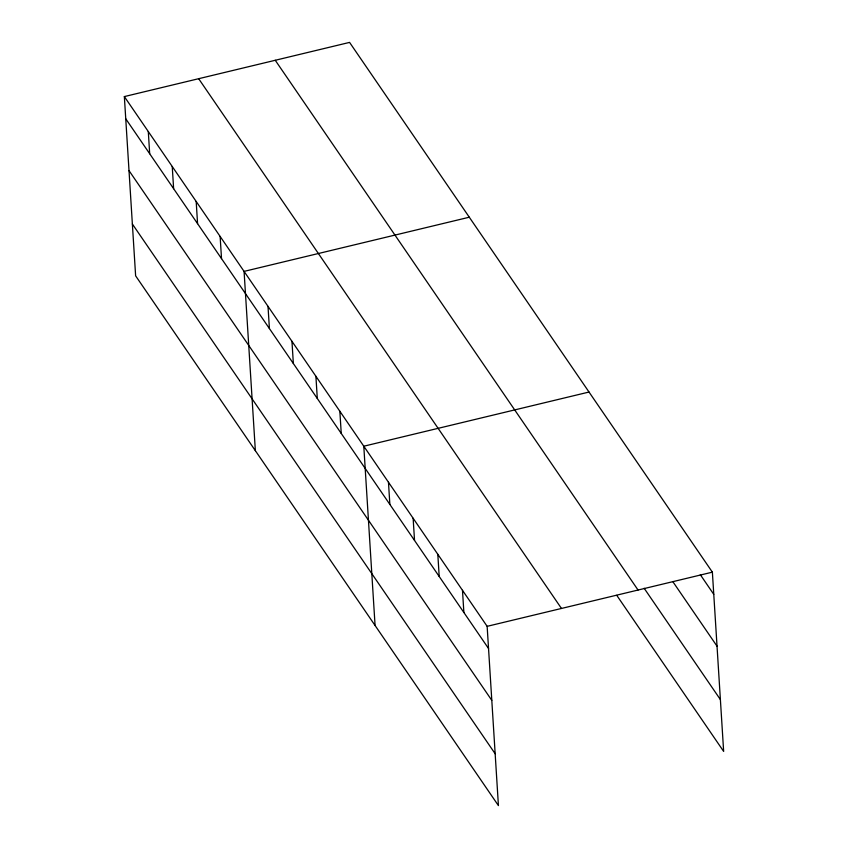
<?xml version="1.0" encoding="UTF-8"?>
<svg xmlns="http://www.w3.org/2000/svg" width="848" height="848" viewBox="0 0 848 848"><rect width="100%" height="100%" fill="white"/><g stroke="black" fill="none" stroke-linecap="round" stroke-linejoin="round"><path stroke-width="1.27" d="M124.349 96.577L487.144 626.333L498.423 805.6L135.627 275.844L124.349 96.577L349.577 42.4L712.373 572.156L723.651 751.423L616.75 595.328M469.294 217.215L244.076 271.392L255.354 450.659M589.021 392.041L363.792 446.218L375.07 625.485M487.144 626.333L712.373 572.156M700.321 574.7L713.772 594.353M672.93 581.781L717.037 646.187M644.141 588.247L720.397 699.589M275.25 60.282L638.046 590.028M198.665 78.694L561.471 608.451M125.737 118.773L488.543 648.529M129.002 170.607L491.808 700.363M132.362 224.01L495.168 753.766M462.478 590.303L463.877 612.5M437.812 554.285L439.2 576.481M413.135 518.255L414.534 540.452M388.469 482.236L389.857 504.433M339.847 411.248L341.246 433.445M315.901 376.289L317.3 398.475M291.956 341.32L293.355 363.516M268.01 306.361L269.41 328.558M220.13 236.433L221.519 258.629M196.185 201.464L197.573 223.66M172.239 166.505L173.628 188.701M148.294 131.535L149.683 153.732"/></g></svg>
